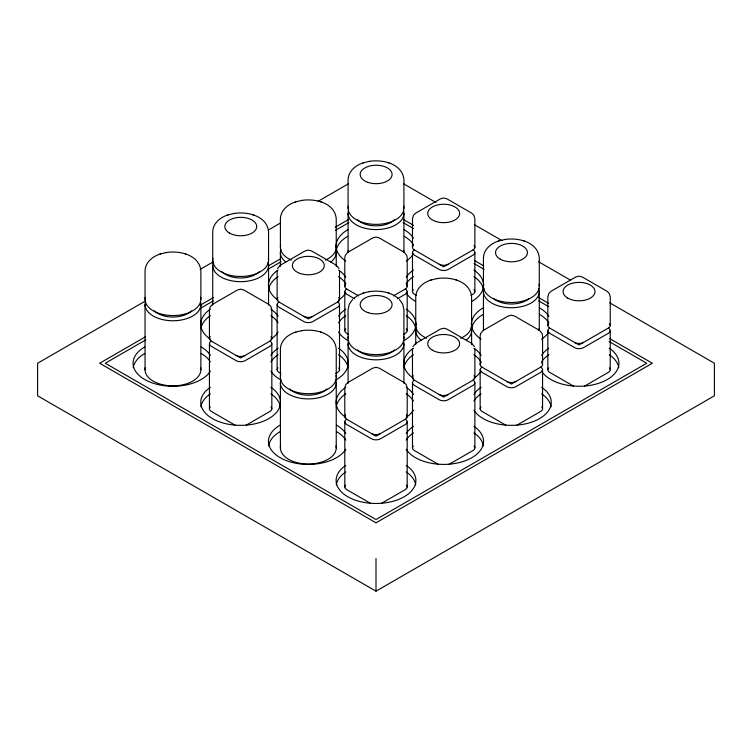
<?xml version="1.0" encoding="UTF-8"?>
<svg xmlns="http://www.w3.org/2000/svg" width="752" height="752" viewBox="0 0 752 752"><rect width="100%" height="100%" fill="white"/><g stroke="black" fill="none" stroke-linecap="round" stroke-linejoin="round"><path stroke-width="1.13" d="M209.658 308.489L210.485 306.412L212.637 304.316L237.453 289.99L240.64 289.163L243.827 289.99L268.643 304.316L270.795 306.412L271.622 308.489M345.018 386.641L345.845 384.563L347.997 382.467L372.813 368.132L376 367.305L379.187 368.132L404.003 382.467L406.155 384.563L406.982 386.641M277.554 268.492L280.317 265.24L305.133 250.914L308.32 250.087L311.507 250.914L336.323 265.24L339.086 268.492M412.914 346.644L415.677 343.391L440.493 329.066L443.68 328.229L446.867 329.066L471.683 343.391L474.446 346.644M352.566 299.428L349.248 304.353L348.082 309.843L348.082 338.494M347.274 252.757L345.234 255.473L344.801 257.739L344.801 286.399M482.634 330.908L480.594 333.625L480.161 335.89L480.161 364.541M353.459 298.638L357.595 295.527L363.648 292.979M145.315 301.054L37.6 363.244L37.6 395.806L376 591.175L714.4 395.806L714.4 363.244L609.731 302.812M200.192 269.366L213.408 261.743M268.285 230.065L280.477 223.024M318.077 201.31L348.561 183.714M145.362 336.849L99.64 363.244L376 522.8L652.36 363.244L609.684 338.607M200.229 305.171L213.436 297.548M268.304 265.87L280.496 258.829M335.354 227.151L348.571 219.528M145.841 339.829L105.28 363.244L376 519.538L646.72 363.244L609.205 341.587M200.229 308.423L213.371 300.838M267.909 269.348L281.051 261.762M335.439 230.356L348.731 222.695M347.997 252.211L372.813 237.886L376 237.059L379.187 237.886L404.003 252.211M270.983 336.652A6.383 3.685 0 0 1 269.968 341.098L240.612 358.008L211.312 341.098A6.383 3.685 0 0 1 210.297 336.652M338.663 297.576A6.383 3.685 0 0 1 337.648 302.022L308.292 318.933L278.992 302.022A6.383 3.685 0 0 1 277.977 297.576M393.418 295.874L405.328 289.003A6.383 3.685 0 0 0 406.343 284.557M474.023 245.481A6.383 3.685 0 0 1 473.008 249.927L443.652 266.828L414.352 249.927A6.383 3.685 0 0 1 413.337 245.481M397.385 298.798L405.328 294.211A6.383 3.685 0 0 0 405.328 289.003M246.148 425.19L269.968 411.438A6.383 3.685 0 0 0 270.983 406.992M335.665 373.509L337.648 372.362A6.383 3.685 0 0 0 338.663 367.916M403.345 334.433L405.328 333.286A6.383 3.685 0 0 0 406.343 328.84M471.025 295.357L473.008 294.211A6.383 3.685 0 0 0 474.023 289.764M483.357 330.363L508.173 316.037L511.36 315.21L514.547 316.037L539.363 330.363M406.343 414.803A6.383 3.685 0 0 1 405.328 419.249L375.972 436.151L346.672 419.249A6.383 3.685 0 0 1 345.657 414.803M474.023 375.727A6.383 3.685 0 0 1 473.008 380.174L443.652 397.084L414.352 380.174A6.383 3.685 0 0 1 413.337 375.727M541.703 362.699A6.383 3.685 0 0 1 540.688 367.155L511.332 384.056L482.032 367.155A6.383 3.685 0 0 1 481.017 362.699M609.383 323.633A6.383 3.685 0 0 1 608.368 328.079L579.012 344.98L549.712 328.079A6.383 3.685 0 0 1 548.697 323.633M381.508 503.342L405.328 489.59A6.383 3.685 0 0 0 406.343 485.134M449.188 464.266L473.008 450.514A6.383 3.685 0 0 0 474.023 446.068M516.868 425.19L540.688 411.438A6.383 3.685 0 0 0 541.703 406.992M584.548 386.114L608.368 372.362A6.383 3.685 0 0 0 609.383 367.916M228.288 214.828C220.627 217.027 213.013 223.118 212.722 231.691L212.722 260.342M363.648 162.733C355.987 164.932 348.373 171.024 348.082 179.596L348.082 208.248M160.608 253.903C152.947 256.103 145.333 262.194 145.042 270.767L145.042 299.418M295.968 201.809C288.307 204.008 280.693 210.099 280.402 218.663L280.402 247.323M499.008 240.884C491.347 243.084 483.733 249.175 483.442 257.739L483.442 286.399M295.968 332.055C288.307 334.255 280.693 340.346 280.402 348.919L280.402 377.57M431.328 279.951C423.667 282.15 416.053 288.251 415.762 296.814L415.762 325.475M369.26 161.389C382.458 159.133 402.461 163.645 403.918 179.596L403.918 208.248M233.9 213.493C247.098 211.237 267.101 215.739 268.558 231.691L268.558 260.342M301.58 200.464C314.778 198.208 334.781 202.72 336.238 218.663L336.238 247.323M166.22 252.569C179.418 250.303 199.421 254.815 200.878 270.767L200.878 299.418M504.62 239.54C517.818 237.284 537.821 241.796 539.278 257.739L539.278 286.399M369.26 291.635C379.356 290.216 390.636 291.738 398.541 298.638M436.94 278.616C450.138 276.36 470.141 280.872 471.598 296.814L471.598 325.475M301.58 330.711C314.778 328.455 334.781 332.967 336.238 348.919L336.238 377.57M362.981 162.893L369.608 161.304M227.621 214.987L234.248 213.408M295.301 201.968L301.928 200.38M159.941 254.063L166.568 252.484M498.341 241.044L504.968 239.456M362.981 293.139L369.608 291.55M430.661 280.12L437.288 278.531M295.301 332.215L301.928 330.626M388.352 162.733L389.019 162.893M523.712 240.884L524.379 241.044M320.672 201.809L321.339 201.968M252.992 214.828L253.659 214.987M456.032 279.951L456.699 280.12M388.352 292.979L389.019 293.139M185.312 253.903L185.979 254.063M320.672 332.055L321.339 332.215M403.439 183.714L435.953 202.485M474.568 224.782L502.007 240.621M538.592 261.743L570.101 279.932M403.429 219.528L413.591 225.393M474.559 260.587L483.696 265.87M538.564 297.548L548.725 303.413M403.269 222.695L413.515 228.608M473.986 263.52L484.091 269.348M538.629 300.838L548.734 306.675M416.335 295.357L414.352 294.211A6.383 3.685 0 0 1 413.337 289.764M573.532 386.114L549.712 372.362A6.383 3.685 0 0 1 548.697 367.916M345.657 284.557A6.383 3.685 0 0 0 346.672 289.003L358.582 295.874M354.615 298.798L346.672 294.211A6.383 3.685 0 0 1 346.672 289.003M348.655 334.433L346.672 333.286A6.383 3.685 0 0 1 345.657 328.84M505.852 425.19L482.032 411.438A6.383 3.685 0 0 1 481.017 406.992M280.975 373.509L278.992 372.362A6.383 3.685 0 0 1 277.977 367.916M438.172 464.266L414.352 450.514A6.383 3.685 0 0 1 413.337 446.068M235.132 425.19L211.312 411.438A6.383 3.685 0 0 1 210.297 406.992M370.492 503.342L346.672 489.59A6.383 3.685 0 0 1 345.657 485.134M540.086 330.908L542.126 333.625L542.559 335.89L542.559 364.541M404.726 252.757L406.766 255.473L407.199 257.739L407.199 286.399M399.434 299.428L402.752 304.353L403.918 309.843L403.918 338.494M610.239 325.475L610.239 296.814L609.195 293.383L607.043 291.287L582.227 276.962L579.04 276.134L575.853 276.962L551.037 291.287L548.885 293.383L547.841 296.814L547.841 325.475M610.239 330.683L610.239 369.758M547.841 330.683L547.841 369.758M542.559 369.758L542.559 408.834M539.278 291.607L539.278 330.683A27.918 16.121 0 0 0 539.034 328.577M483.442 291.607L483.442 330.683A27.918 16.121 0 0 1 483.686 328.577M480.161 369.758L480.161 408.834M474.879 247.323L474.879 218.663L473.835 215.232L471.683 213.145L446.867 198.81L443.68 197.983L440.493 198.81L415.677 213.145L413.525 215.232L412.481 218.663L412.481 247.323M474.879 252.531L474.879 291.607M474.879 348.919L474.879 377.57M474.879 382.777L474.879 447.91M471.598 330.683L471.598 344.472M415.762 330.683L415.762 344.472M412.481 252.531L412.481 291.607M412.481 348.919L412.481 377.57M412.481 382.777L412.481 447.91M407.199 291.607L407.199 330.683M407.199 387.985L407.199 416.646M407.199 421.853L407.199 486.976M403.918 213.455L403.918 252.531A27.918 16.121 0 0 0 403.674 250.425M403.918 343.702L403.918 383.247M376 558.614L376 591.175M348.082 213.455L348.082 252.531A27.918 16.121 0 0 1 348.326 250.425M348.082 343.702L348.082 383.247M344.801 291.607L344.801 330.683M344.801 387.985L344.801 416.646M344.801 421.853L344.801 486.976M339.519 270.767L339.519 299.418M339.519 304.635L339.519 369.758M336.238 252.531L336.238 266.321M336.238 382.777L336.238 447.91M280.402 252.531L280.402 266.321M280.402 382.777L280.402 447.91M277.121 270.767L277.121 299.418M277.121 304.635L277.121 369.758M271.839 309.843L271.839 338.494M271.839 343.702L271.839 408.834M268.558 265.559L268.558 305.096M212.722 265.559L212.722 305.096M209.441 309.843L209.441 338.494M209.441 343.702L209.441 408.834M200.878 304.635L200.878 369.758M145.042 304.635L145.042 369.758M278.118 332.036A39.884 23.021 0 0 1 270.861 339.19M210.419 339.19A39.884 23.021 0 0 1 210.419 309.147M270.861 309.147A39.884 23.021 0 0 1 278.118 316.301M471.626 328.68A39.884 23.021 0 0 1 483.16 314.402M539.56 314.402A39.884 23.021 0 0 1 548.838 322.815M548.838 332.036A39.884 23.021 0 0 1 541.581 339.19M481.139 339.19A39.884 23.021 0 0 1 483.16 307.888M539.56 307.888A39.884 23.021 0 0 1 548.838 316.301M200.906 328.68A39.884 23.021 0 0 1 210.419 315.661M270.861 315.661A39.884 23.021 0 0 1 278.118 322.815M413.478 410.188A39.884 23.021 0 0 1 406.221 417.341M345.779 417.341A39.884 23.021 0 0 1 345.779 387.299M406.221 387.299A39.884 23.021 0 0 1 413.478 394.452M473.882 400.957A39.884 23.021 0 0 1 481.139 393.804M541.581 393.804A39.884 23.021 0 0 1 551.094 406.832M200.906 406.832A39.884 23.021 0 0 1 210.419 393.804M270.861 393.804A39.884 23.021 0 0 1 280.374 406.832M541.581 387.299A39.884 23.021 0 0 1 531.514 422.182A39.884 23.021 0 0 1 473.882 410.188M473.882 394.452A39.884 23.021 0 0 1 481.139 387.299M541.562 361.891A39.884 23.021 0 0 1 548.819 354.737M609.261 354.737A39.884 23.021 0 0 1 618.774 367.756M609.261 348.223A39.884 23.021 0 0 1 599.194 383.116A39.884 23.021 0 0 1 541.562 371.112M541.562 355.376A39.884 23.021 0 0 1 548.819 348.223M336.266 250.529A39.884 23.021 0 0 1 347.8 236.25M404.2 236.25A39.884 23.021 0 0 1 413.478 244.663M413.478 253.894A39.884 23.021 0 0 1 406.221 261.047M345.779 261.047A39.884 23.021 0 0 1 347.8 229.736M404.2 229.736A39.884 23.021 0 0 1 413.478 238.149M403.946 367.756A39.884 23.021 0 0 1 413.459 354.737M473.901 354.737A39.884 23.021 0 0 1 481.158 361.891M481.158 371.112A39.884 23.021 0 0 1 473.901 378.265M413.459 378.265A39.884 23.021 0 0 1 413.459 348.223M473.901 348.223A39.884 23.021 0 0 1 481.158 355.376M133.226 367.756A39.884 23.021 0 0 1 144.76 353.478M201.16 353.478A39.884 23.021 0 0 1 210.438 361.891M210.438 371.112A39.884 23.021 0 0 1 151.537 382.665A39.884 23.021 0 0 1 144.76 346.963M201.16 346.963A39.884 23.021 0 0 1 210.438 355.376M338.522 322.815A39.884 23.021 0 0 1 345.779 315.661M406.221 315.661A39.884 23.021 0 0 1 415.734 328.68M336.266 406.832A39.884 23.021 0 0 1 345.779 393.804M406.221 393.804A39.884 23.021 0 0 1 413.478 400.957M345.798 449.264A39.884 23.021 0 0 1 286.897 460.816A39.884 23.021 0 0 1 280.12 425.115M336.52 425.115A39.884 23.021 0 0 1 345.798 433.519M406.202 440.033A39.884 23.021 0 0 1 413.459 432.879M473.901 432.879A39.884 23.021 0 0 1 483.414 445.908M345.798 292.96A39.884 23.021 0 0 1 338.541 300.114M278.099 300.114A39.884 23.021 0 0 1 278.099 270.071M338.541 270.071A39.884 23.021 0 0 1 345.798 277.225M268.586 289.605A39.884 23.021 0 0 1 278.099 276.586M338.541 276.586A39.884 23.021 0 0 1 345.798 283.739M336.266 484.974A39.884 23.021 0 0 1 345.779 471.955M406.221 471.955A39.884 23.021 0 0 1 415.734 484.974M406.221 465.441A39.884 23.021 0 0 1 403.495 497.147A39.884 23.021 0 0 1 348.505 497.147A39.884 23.021 0 0 1 345.779 465.441M268.586 445.908A39.884 23.021 0 0 1 280.12 431.629M336.52 431.629A39.884 23.021 0 0 1 345.798 440.033M473.901 426.365A39.884 23.021 0 0 1 463.834 461.258A39.884 23.021 0 0 1 406.202 449.264M406.202 433.519A39.884 23.021 0 0 1 413.459 426.365M406.221 309.147A39.884 23.021 0 0 1 404.2 340.449M347.8 340.449A39.884 23.021 0 0 1 338.522 332.036M338.522 316.301A39.884 23.021 0 0 1 345.779 309.147M473.901 270.071A39.884 23.021 0 0 1 471.88 301.373M415.48 301.373A39.884 23.021 0 0 1 406.202 292.96M406.202 277.225A39.884 23.021 0 0 1 413.459 270.071M406.202 283.739A39.884 23.021 0 0 1 413.459 276.586M473.901 276.586A39.884 23.021 0 0 1 483.414 289.605M270.842 361.891A39.884 23.021 0 0 1 278.099 354.737M338.541 354.737A39.884 23.021 0 0 1 348.054 367.756M270.861 387.299A39.884 23.021 0 0 1 268.135 418.996A39.884 23.021 0 0 1 213.145 418.996A39.884 23.021 0 0 1 210.419 387.299M338.541 348.223A39.884 23.021 0 0 1 336.52 379.525M280.12 379.525A39.884 23.021 0 0 1 270.842 371.112M270.842 355.376A39.884 23.021 0 0 1 278.099 348.223M394.603 219.659A21.479 12.399 0 0 1 357.397 219.659M403.382 210.306A27.918 16.121 0 0 1 376 229.576A27.918 16.121 0 0 1 348.618 210.306M403.674 206.142A27.918 16.121 0 0 1 376 224.369A27.918 16.121 0 0 1 348.326 206.142M335.702 249.382A27.918 16.121 0 0 1 330.908 262.006M285.732 262.006A27.918 16.121 0 0 1 280.938 249.382M335.994 245.218A27.918 16.121 0 0 1 325.315 260.107M291.325 260.107A27.918 16.121 0 0 1 280.646 245.218M414.352 249.927A6.383 3.685 0 0 0 414.352 255.135L439.168 269.46A6.383 3.685 0 0 0 448.192 269.46L473.008 255.135A6.383 3.685 0 0 0 473.008 249.927M448.192 264.253A6.383 3.685 0 0 1 439.168 264.253M337.648 302.022A6.383 3.685 0 0 1 337.648 307.239L312.832 321.565A6.383 3.685 0 0 1 303.808 321.565L278.992 307.239A6.383 3.685 0 0 1 278.992 302.022M312.832 316.357A6.383 3.685 0 0 1 303.808 316.357M268.314 258.246A27.918 16.121 0 0 1 240.64 276.463A27.918 16.121 0 0 1 212.966 258.246M259.243 271.754A21.479 12.399 0 0 1 222.037 271.754M268.022 262.41A27.918 16.121 0 0 1 240.64 281.671A27.918 16.121 0 0 1 213.258 262.41M200.342 301.486A27.918 16.121 0 0 1 172.96 320.747A27.918 16.121 0 0 1 145.578 301.486M200.634 367.653A27.918 16.121 0 0 1 172.96 385.87A27.918 16.121 0 0 1 145.286 367.653M200.634 297.313A27.918 16.121 0 0 1 172.96 315.539A27.918 16.121 0 0 1 145.286 297.313M191.563 310.83A21.479 12.399 0 0 1 154.357 310.83M245.152 355.423A6.383 3.685 0 0 1 236.128 355.423M211.312 341.098A6.383 3.685 0 0 0 211.312 346.315L236.128 360.64A6.383 3.685 0 0 0 245.152 360.64L269.968 346.315A6.383 3.685 0 0 0 269.968 341.098M529.22 298.497A21.479 12.399 0 0 1 493.5 298.497M538.742 288.458A27.918 16.121 0 0 1 511.36 307.728A27.918 16.121 0 0 1 483.978 288.458M539.034 284.294A27.918 16.121 0 0 1 511.36 302.511A27.918 16.121 0 0 1 483.686 284.294M471.354 323.369A27.918 16.121 0 0 1 460.675 338.259M426.685 338.259A27.918 16.121 0 0 1 416.006 323.369M471.062 327.534A27.918 16.121 0 0 1 466.268 340.148M421.092 340.148A27.918 16.121 0 0 1 416.298 327.534M403.382 340.553A27.918 16.121 0 0 1 376 359.823A27.918 16.121 0 0 1 348.618 340.553M403.674 336.388A27.918 16.121 0 0 1 376 354.615A27.918 16.121 0 0 1 348.326 336.388M394.603 349.906A21.479 12.399 0 0 1 357.397 349.906M335.994 445.804A27.918 16.121 0 0 1 308.32 464.022A27.918 16.121 0 0 1 280.646 445.804M326.923 388.981A21.479 12.399 0 0 1 289.717 388.981M335.702 379.628A27.918 16.121 0 0 1 308.32 398.898A27.918 16.121 0 0 1 280.938 379.628M335.994 375.464A27.918 16.121 0 0 1 308.32 393.691A27.918 16.121 0 0 1 280.646 375.464M608.368 328.079A6.383 3.685 0 0 1 608.368 333.286L583.552 347.612A6.383 3.685 0 0 1 574.528 347.612L549.712 333.286A6.383 3.685 0 0 1 549.712 328.079M583.552 342.404A6.383 3.685 0 0 1 574.528 342.404M515.872 381.48A6.383 3.685 0 0 1 506.848 381.48M482.032 367.155A6.383 3.685 0 0 0 482.032 372.362L506.848 386.688A6.383 3.685 0 0 0 515.872 386.688L540.688 372.362A6.383 3.685 0 0 0 540.688 367.155M414.352 380.174A6.383 3.685 0 0 0 414.352 385.381L439.168 399.716A6.383 3.685 0 0 0 448.192 399.716L473.008 385.381A6.383 3.685 0 0 0 473.008 380.174M448.192 394.499A6.383 3.685 0 0 1 439.168 394.499M380.512 433.575A6.383 3.685 0 0 1 371.488 433.575M346.672 419.249A6.383 3.685 0 0 0 346.672 424.457L371.488 438.783A6.383 3.685 0 0 0 380.512 438.783L405.328 424.457A6.383 3.685 0 0 0 405.328 419.249M368.151 182.435A15.952 9.212 0 0 0 392.083 174.455A15.952 9.212 0 0 0 368.151 166.474A15.952 9.212 0 0 0 368.151 182.435M435.699 221.436A15.952 9.212 0 0 0 459.632 213.455A15.952 9.212 0 0 0 435.699 205.484A15.952 9.212 0 0 0 435.699 221.436M300.339 273.531A15.952 9.212 0 0 0 324.272 265.559A15.952 9.212 0 0 0 300.339 257.579A15.952 9.212 0 0 0 300.339 273.531M229.482 233.064A15.952 9.212 0 0 0 256.178 228.937A15.952 9.212 0 0 0 236.636 217.657A15.952 9.212 0 0 0 229.482 233.064M500.202 259.12A15.952 9.212 0 0 0 526.898 254.984A15.952 9.212 0 0 0 507.356 243.704A15.952 9.212 0 0 0 500.202 259.12M368.151 312.682A15.952 9.212 0 0 0 392.083 304.701A15.952 9.212 0 0 0 368.151 296.73A15.952 9.212 0 0 0 368.151 312.682M567.76 298.121A15.952 9.212 0 0 0 594.447 293.985A15.952 9.212 0 0 0 574.913 282.705A15.952 9.212 0 0 0 567.76 298.121M432.4 350.216A15.952 9.212 0 0 0 459.087 346.089A15.952 9.212 0 0 0 439.553 334.809A15.952 9.212 0 0 0 432.4 350.216"/></g></svg>
